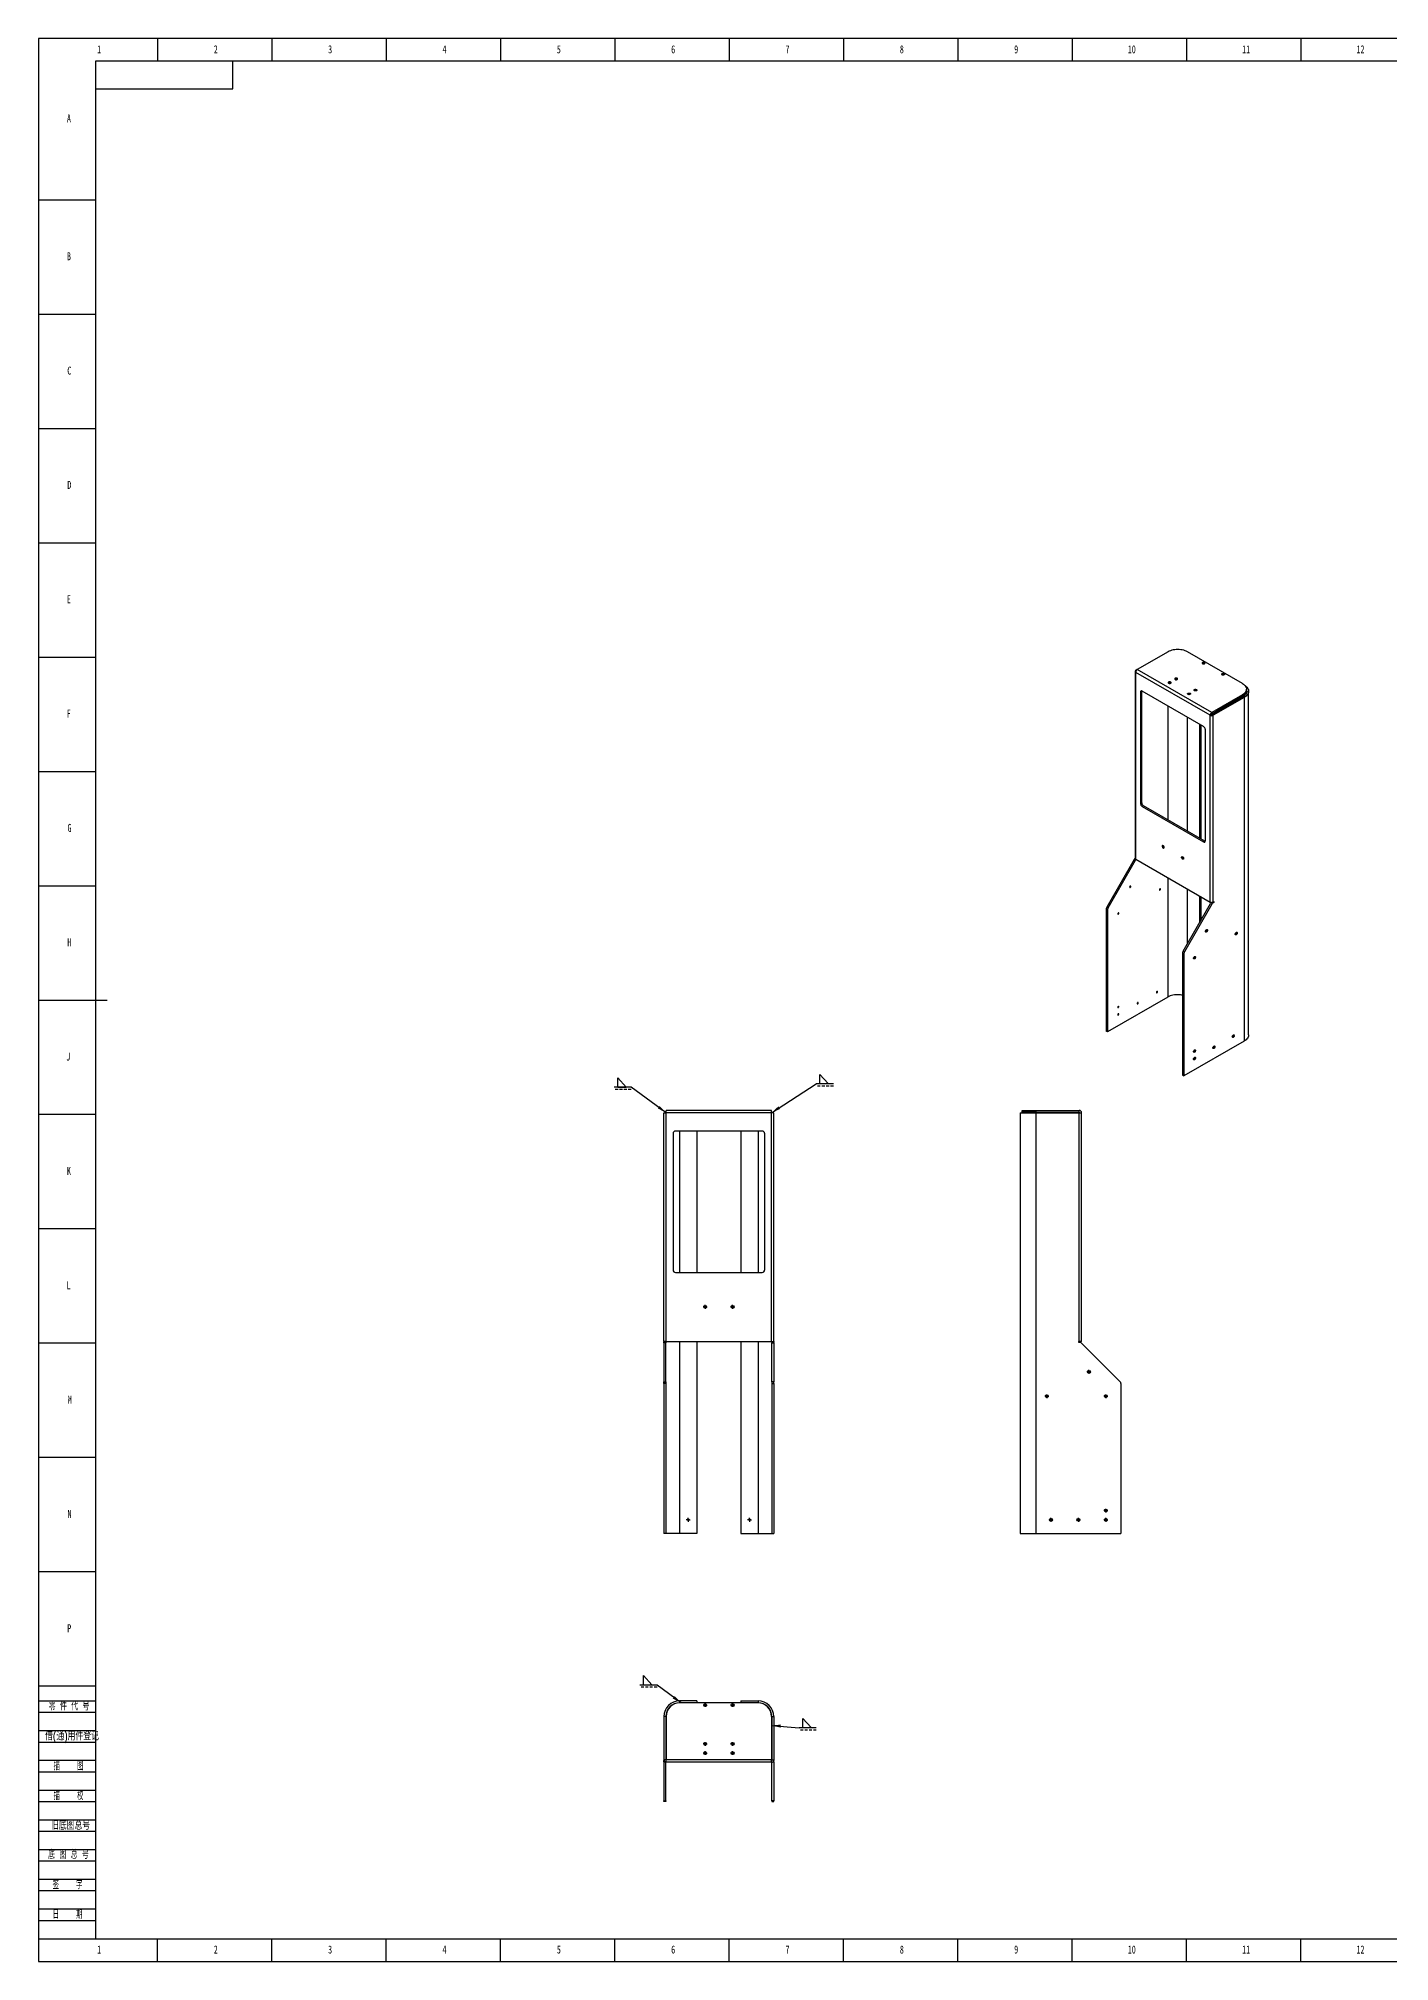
# Model space of a CAD drawing. Header units: millimetres. Extents: x 0 to 1189, y 0 to 841.
# Drawn here: x 0 to 591, y 0 to 841 of the extents above; entities that cross this region are included whole.
import ezdxf

# ---------------------------------------------------------------- set-up
doc = ezdxf.new("R2010")
doc.units = ezdxf.units.MM
doc.linetypes.add('HIDDEN', pattern=[1.905, 1.27, -0.635])
for name, color, linetype in [('10', 7, 'Continuous'), ('5', 7, 'Continuous'), ('9', 7, 'Continuous')]:
    doc.layers.add(name, color=color, linetype=linetype)
doc.styles.add('SLDTEXTSTYLE0', font='TXT', dxfattribs={"width": 0.7, "bigfont": 'bigfont'})
doc.styles.add('SLDTEXTSTYLE2', font='TXT', dxfattribs={"width": 0.614286, "bigfont": 'bigfont'})
doc.styles.add('SLDTEXTSTYLE4', font='TXT', dxfattribs={"width": 0.566667, "bigfont": 'bigfont'})
doc.styles.add('SLDTEXTSTYLE5', font='TXT', dxfattribs={"width": 0.7})
doc.dimstyles.new('SLDDIMSTYLE0', dxfattribs={"dimtxt": 0.18, "dimasz": 4.08, "dimexe": 0, "dimexo": 0.0625, "dimgap": 0, "dimtad": 0, "dimtih": 1, "dimtoh": 1, "dimdec": 0, "dimrnd": 1e-09, "dimzin": 0, "dimdsep": 46, "dimtxsty": 'Standard', "dimsah": 1, "dimcen": 0.09, "dimadec": 0, "dimazin": 0, "dimtfac": 4.08, "dimtdec": 0, "dimtofl": 0, "dimtmove": 0, "dimatfit": 3, "dimfxl": 0, "dimfrac": 2, "dimtolj": 1, "dimtzin": 0, "dimarcsym": 0})

# ---------------------------------------------------------------- blocks, each defined once
blk = doc.blocks.new('SW_CENTERMARKSYMBOL_0')
at = {"layer": '10', "color": 0}
for p, q in [((-0.5, 0), (-0.84, 0)), ((0, 0), (-0.5, 0)), ((0, 0.5), (0, 0.84)), ((0, 0), (0, 0.5)), ((0, 0), (0, -0.5)), ((0, 0), (0.5, 0)), ((0.5, 0), (0.84, 0)), ((0, -0.5), (0, -0.84))]:
    blk.add_line(p, q, dxfattribs=at)
blk = doc.blocks.new('SW_CENTERMARKSYMBOL_1')
at = {"layer": '10', "color": 0}
for p, q in [((-0.5, 0), (-0.84, 0)), ((0, 0), (-0.5, 0)), ((0, 0.5), (0, 0.84)), ((0, 0), (0, 0.5)), ((0, 0), (0, -0.5)), ((0, 0), (0.5, 0)), ((0.5, 0), (0.84, 0)), ((0, -0.5), (0, -0.84))]:
    blk.add_line(p, q, dxfattribs=at)
blk = doc.blocks.new('SW_CENTERMARKSYMBOL_2')
at = {"layer": '10', "color": 0}
for p, q in [((-0.5, 0), (-0.84, 0)), ((0, 0), (-0.5, 0)), ((0, 0.5), (0, 0.84)), ((0, 0), (0, 0.5)), ((0, 0), (0, -0.5)), ((0, 0), (0.5, 0)), ((0.5, 0), (0.84, 0)), ((0, -0.5), (0, -0.84))]:
    blk.add_line(p, q, dxfattribs=at)
blk = doc.blocks.new('SW_CENTERMARKSYMBOL_3')
at = {"layer": '10', "color": 0}
for p, q in [((-0.5, 0), (-0.84, 0)), ((0, 0), (-0.5, 0)), ((0, 0.5), (0, 0.84)), ((0, 0), (0, 0.5)), ((0, 0), (0, -0.5)), ((0, 0), (0.5, 0)), ((0.5, 0), (0.84, 0)), ((0, -0.5), (0, -0.84))]:
    blk.add_line(p, q, dxfattribs=at)
blk = doc.blocks.new('SW_SYMBOL_WELD_FILL')
at = {"layer": '10', "color": 0}
for p, q in [((100, 0), (100, 900)), ((100, 900), (900, 0)), ((100, 0), (900, 0))]:
    blk.add_line(p, q, dxfattribs=at)
blk = doc.blocks.new('SW_WELDSYMBOL_0')
at = {"layer": '10', "color": 0}
blk.add_line((0, 0), (-7.52, 0), dxfattribs=at)
at = {"layer": '10', "color": 0, "linetype": 'HIDDEN'}
blk.add_line((0, -1), (-7.52, -1), dxfattribs=at)
at = {"layer": '10', "color": 0, "xscale": 0.004511737089201878, "yscale": 0.004511737089201878, "zscale": 0.004511737089201878}
blk.add_blockref('SW_SYMBOL_WELD_FILL', (-6.32, 0.05), dxfattribs=at)
blk = doc.blocks.new('SW_WELDSYMBOL_1')
at = {"layer": '10', "color": 0}
blk.add_line((7.52, 0), (0, 0), dxfattribs=at)
at = {"layer": '10', "color": 0, "linetype": 'HIDDEN'}
blk.add_line((7.52, -1), (0, -1), dxfattribs=at)
at = {"layer": '10', "color": 0, "xscale": 0.004511737089201878, "yscale": 0.004511737089201878, "zscale": 0.004511737089201878}
blk.add_blockref('SW_SYMBOL_WELD_FILL', (1.2, 0.05), dxfattribs=at)
blk = doc.blocks.new('SW_CENTERMARKSYMBOL_4')
at = {"layer": '10', "color": 0}
for p, q in [((-0.5, 0), (-0.84, 0)), ((0, 0), (-0.5, 0)), ((0, 0.5), (0, 0.84)), ((0, 0), (0, 0.5)), ((0, 0), (0, -0.5)), ((0, 0), (0.5, 0)), ((0.5, 0), (0.84, 0)), ((0, -0.5), (0, -0.84))]:
    blk.add_line(p, q, dxfattribs=at)
blk = doc.blocks.new('SW_CENTERMARKSYMBOL_5')
at = {"layer": '10', "color": 0}
for p, q in [((-0.5, 0), (-0.84, 0)), ((0, 0), (-0.5, 0)), ((0, 0.5), (0, 0.84)), ((0, 0), (0, 0.5)), ((0, 0), (0, -0.5)), ((0, 0), (0.5, 0)), ((0.5, 0), (0.84, 0)), ((0, -0.5), (0, -0.84))]:
    blk.add_line(p, q, dxfattribs=at)
blk = doc.blocks.new('SW_CENTERMARKSYMBOL_6')
at = {"layer": '10', "color": 0}
for p, q in [((-0.5, 0), (-0.84, 0)), ((0, 0), (-0.5, 0)), ((0, 0.5), (0, 0.84)), ((0, 0), (0, 0.5)), ((0, 0), (0, -0.5)), ((0, 0), (0.5, 0)), ((0.5, 0), (0.84, 0)), ((0, -0.5), (0, -0.84))]:
    blk.add_line(p, q, dxfattribs=at)
blk = doc.blocks.new('SW_CENTERMARKSYMBOL_7')
at = {"layer": '10', "color": 0}
for p, q in [((-0.5, 0), (-0.84, 0)), ((0, 0), (-0.5, 0)), ((0, 0.5), (0, 0.84)), ((0, 0), (0, 0.5)), ((0, 0), (0, -0.5)), ((0, 0), (0.5, 0)), ((0.5, 0), (0.84, 0)), ((0, -0.5), (0, -0.84))]:
    blk.add_line(p, q, dxfattribs=at)
blk = doc.blocks.new('SW_CENTERMARKSYMBOL_8')
at = {"layer": '10', "color": 0}
for p, q in [((-0.5, 0), (-0.84, 0)), ((0, 0), (-0.5, 0)), ((0, 0.5), (0, 0.84)), ((0, 0), (0, 0.5)), ((0, 0), (0, -0.5)), ((0, 0), (0.5, 0)), ((0.5, 0), (0.84, 0)), ((0, -0.5), (0, -0.84))]:
    blk.add_line(p, q, dxfattribs=at)
blk = doc.blocks.new('SW_CENTERMARKSYMBOL_9')
at = {"layer": '10', "color": 0}
for p, q in [((-0.5, 0), (-0.84, 0)), ((0, 0), (-0.5, 0)), ((0, 0.5), (0, 0.84)), ((0, 0), (0, 0.5)), ((0, 0), (0, -0.5)), ((0, 0), (0.5, 0)), ((0.5, 0), (0.84, 0)), ((0, -0.5), (0, -0.84))]:
    blk.add_line(p, q, dxfattribs=at)
blk = doc.blocks.new('SW_CENTERMARKSYMBOL_10')
at = {"layer": '10', "color": 0}
for p, q in [((-0.5, 0), (-0.84, 0)), ((0, 0), (-0.5, 0)), ((0, 0.5), (0, 0.84)), ((0, 0), (0, 0.5)), ((0, 0), (0, -0.5)), ((0, 0), (0.5, 0)), ((0.5, 0), (0.84, 0)), ((0, -0.5), (0, -0.84))]:
    blk.add_line(p, q, dxfattribs=at)
blk = doc.blocks.new('SW_CENTERMARKSYMBOL_11')
at = {"layer": '10', "color": 0}
for p, q in [((-0.5, 0), (-0.84, 0)), ((0, 0), (-0.5, 0)), ((0, 0.5), (0, 0.84)), ((0, 0), (0, 0.5)), ((0, 0), (0, -0.5)), ((0, 0), (0.5, 0)), ((0.5, 0), (0.84, 0)), ((0, -0.5), (0, -0.84))]:
    blk.add_line(p, q, dxfattribs=at)
blk = doc.blocks.new('SW_CENTERMARKSYMBOL_12')
at = {"layer": '10', "color": 0}
for p, q in [((-0.5, 0), (-0.84, 0)), ((0, 0), (-0.5, 0)), ((0, 0.5), (0, 0.84)), ((0, 0), (0, 0.5)), ((0, 0), (0, -0.5)), ((0, 0), (0.5, 0)), ((0.5, 0), (0.84, 0)), ((0, -0.5), (0, -0.84))]:
    blk.add_line(p, q, dxfattribs=at)
blk = doc.blocks.new('SW_CENTERMARKSYMBOL_13')
at = {"layer": '10', "color": 0}
for p, q in [((-0.5, 0), (-0.84, 0)), ((0, 0), (-0.5, 0)), ((0, 0.5), (0, 0.84)), ((0, 0), (0, 0.5)), ((0, 0), (0, -0.5)), ((0, 0), (0.5, 0)), ((0.5, 0), (0.84, 0)), ((0, -0.5), (0, -0.84))]:
    blk.add_line(p, q, dxfattribs=at)
blk = doc.blocks.new('SW_CENTERMARKSYMBOL_14')
at = {"layer": '10', "color": 0}
for p, q in [((-0.5, 0), (-0.84, 0)), ((0, 0), (-0.5, 0)), ((0, 0.5), (0, 0.84)), ((0, 0), (0, 0.5)), ((0, 0), (0, -0.5)), ((0, 0), (0.5, 0)), ((0.5, 0), (0.84, 0)), ((0, -0.5), (0, -0.84))]:
    blk.add_line(p, q, dxfattribs=at)
blk = doc.blocks.new('SW_CENTERMARKSYMBOL_15')
at = {"layer": '10', "color": 0}
for p, q in [((-0.5, 0), (-0.84, 0)), ((0, 0), (-0.5, 0)), ((0, 0.5), (0, 0.84)), ((0, 0), (0, 0.5)), ((0, 0), (0, -0.5)), ((0, 0), (0.5, 0)), ((0.5, 0), (0.84, 0)), ((0, -0.5), (0, -0.84))]:
    blk.add_line(p, q, dxfattribs=at)
blk = doc.blocks.new('SW_CENTERMARKSYMBOL_16')
at = {"layer": '10', "color": 0}
for p, q in [((-0.5, 0), (-0.84, 0)), ((0, 0), (-0.5, 0)), ((0, 0.5), (0, 0.84)), ((0, 0), (0, 0.5)), ((0, 0), (0, -0.5)), ((0, 0), (0.5, 0)), ((0.5, 0), (0.84, 0)), ((0, -0.5), (0, -0.84))]:
    blk.add_line(p, q, dxfattribs=at)
blk = doc.blocks.new('SW_WELDSYMBOL_2')
at = {"layer": '10', "color": 0}
blk.add_line((7.52, 0), (0, 0), dxfattribs=at)
at = {"layer": '10', "color": 0, "linetype": 'HIDDEN'}
blk.add_line((7.52, -1), (0, -1), dxfattribs=at)
at = {"layer": '10', "color": 0, "xscale": 0.004511737089201878, "yscale": 0.004511737089201878, "zscale": 0.004511737089201878}
blk.add_blockref('SW_SYMBOL_WELD_FILL', (1.2, 0.05), dxfattribs=at)
blk = doc.blocks.new('SW_WELDSYMBOL_3')
at = {"layer": '10', "color": 0}
blk.add_line((0, 0), (-7.52, 0), dxfattribs=at)
at = {"layer": '10', "color": 0, "linetype": 'HIDDEN'}
blk.add_line((0, -1), (-7.52, -1), dxfattribs=at)
at = {"layer": '10', "color": 0, "xscale": 0.004511737089201878, "yscale": 0.004511737089201878, "zscale": 0.004511737089201878}
blk.add_blockref('SW_SYMBOL_WELD_FILL', (-6.32, 0.05), dxfattribs=at)

msp = doc.modelspace()

# ---------------------------------------------------------------- linework, layer by layer
at = {"color": 7, "linetype": 'Continuous', "lineweight": 25}
for p, q in [((493.9342, 572.7554), (480.4991, 564.9995)), ((526.4611, 558.8765), (502.4194, 572.7554)), ((479.4991, 564.183), (479.4991, 482.5289)), ((480.4864, 564.9921), (479.792, 564.5912)), ((479.9991, 564.4717), (479.792, 564.5912)), ((512.3189, 544.9974), (479.792, 563.7748)), ((479.792, 482.1207), (479.792, 563.7748)), ((513.0261, 546.2222), (480.4991, 564.9995)), ((482.479, 555.5279), (481.9134, 555.2013)), ((481.9134, 555.2013), (481.9134, 506.3722)), ((482.491, 555.6706), (482.479, 555.5279)), ((482.479, 506.6987), (482.479, 555.5279)), ((509.4905, 540.0979), (482.6205, 555.6097)), ((528.2184, 555.774), (528.2184, 556.4273)), ((529.1599, 405.2856), (529.1599, 555.5291)), ((493.7927, 549.16), (493.7927, 499.3509)), ((526.4611, 553.978), (513.0261, 546.2222)), ((526.4611, 553.3248), (513.0261, 545.5689)), ((526.6025, 553.0799), (513.1675, 545.324)), ((527.1682, 552.7533), (513.7332, 544.9974)), ((521.2285, 550.3041), (521.2285, 549.9775)), ((526.4611, 553.978), (526.4611, 553.3248)), ((526.6025, 553.4093), (526.6025, 553.0799)), ((526.6025, 553.0799), (527.1682, 552.7533)), ((527.1682, 552.7533), (527.1682, 402.5098)), ((502.278, 544.2616), (502.278, 494.4525)), ((507.652, 541.1592), (507.652, 491.3501)), ((508.2177, 540.8327), (508.2177, 491.0236)), ((510.1976, 538.8732), (510.1976, 490.044)), ((512.8846, 545.324), (512.3189, 544.9974)), ((512.3189, 463.3433), (512.3189, 544.9974)), ((513.0261, 545.5689), (513.0261, 546.2222)), ((513.1675, 545.324), (513.7332, 544.9974)), ((513.7332, 463.3433), (513.7332, 544.9974)), ((481.9134, 506.3722), (482.479, 506.6987)), ((483.1861, 505.474), (482.6205, 505.1474)), ((482.6205, 505.1474), (509.4905, 489.6357)), ((510.0562, 489.9622), (483.1861, 505.474)), ((510.0562, 489.9622), (509.4905, 489.6357)), ((510.1857, 489.9013), (510.0562, 489.9622)), ((479.1607, 482.0069), (467.1298, 461.1688)), ((467.6955, 460.8422), (479.7263, 481.6803)), ((479.7263, 481.6803), (479.1607, 482.0069)), ((479.792, 482.1207), (512.3189, 463.3433)), ((493.7927, 474.0383), (493.7927, 421.777)), ((500.5052, 441.9016), (512.5361, 462.7396)), ((502.278, 469.1398), (502.278, 444.9721)), ((507.652, 466.0375), (507.652, 454.2802)), ((508.2177, 465.7109), (508.2177, 455.26)), ((512.5361, 462.7396), (513.1018, 462.4131)), ((513.6018, 462.9409), (513.1848, 463.1816)), ((514.016, 463.18), (513.6018, 462.9409)), ((513.7331, 463.3433), (514.016, 463.18)), ((513.7332, 463.3433), (514.016, 463.5066)), ((514.016, 463.5066), (514.016, 463.18)), ((467.4884, 460.1453), (466.9227, 460.4719)), ((466.9227, 460.4719), (466.9227, 406.9184)), ((467.1298, 461.1688), (467.6955, 460.8422)), ((467.4884, 460.1453), (467.4884, 406.5918)), ((513.1018, 462.4131), (501.0709, 441.575)), ((500.2981, 441.2046), (500.8638, 440.8781)), ((500.2981, 441.2046), (500.2981, 387.6512)), ((501.0709, 441.575), (500.5052, 441.9016)), ((500.8638, 440.8781), (500.8638, 387.3246)), ((493.7927, 421.777), (467.4884, 406.5918)), ((467.4884, 406.5918), (466.9227, 406.9184)), ((527.1682, 402.5098), (500.8638, 387.3246)), ((500.2981, 387.6512), (500.8638, 387.3246)), ((273.5168, 371.1992), (274.5168, 371.1992)), ((273.5168, 271.1992), (273.5168, 371.1992)), ((274.5168, 371.1992), (274.5168, 372.1992)), ((320.5168, 372.1992), (274.5168, 372.1992)), ((274.5168, 271.1992), (274.5168, 371.1992)), ((320.5168, 371.1992), (274.5168, 371.1992)), ((320.5168, 371.1992), (320.5168, 372.1992)), ((320.5168, 271.1992), (320.5168, 371.1992)), ((321.5168, 371.1992), (320.5168, 371.1992)), ((321.5168, 271.1992), (321.5168, 371.1992)), ((429.3328, 371.1992), (429.3328, 187.1992)), ((429.3328, 371.1992), (436.1328, 371.1992)), ((430.1328, 371.3992), (430.1328, 372.1992)), ((430.1328, 372.1992), (436.1328, 372.1992)), ((436.1328, 371.3992), (430.1328, 371.3992)), ((436.1328, 372.1992), (436.1328, 371.3992)), ((436.1328, 372.1992), (455.1328, 372.1992)), ((436.1328, 371.3992), (455.1328, 371.3992)), ((436.1328, 371.1992), (436.1328, 187.1992)), ((436.1328, 371.1992), (455.1328, 371.1992)), ((455.1328, 371.3992), (455.1328, 372.1992)), ((455.1328, 271.1992), (455.1328, 371.1992)), ((455.1328, 371.1992), (456.1328, 371.1992)), ((456.1328, 271.1992), (456.1328, 371.1992)), ((277.5168, 362.1992), (277.5168, 302.3992)), ((316.5168, 363.1992), (278.5168, 363.1992)), ((280.3168, 363.1992), (280.3168, 301.3992)), ((287.9168, 363.1992), (287.9168, 301.3992)), ((307.1168, 363.1992), (307.1168, 301.3992)), ((314.7168, 363.1992), (314.7168, 301.3992)), ((317.5168, 362.1992), (317.5168, 302.3992)), ((278.5168, 301.3992), (316.5168, 301.3992)), ((274.5168, 271.1992), (273.5168, 271.1992)), ((273.5168, 271.1992), (273.5168, 270.7992)), ((273.5168, 270.7992), (274.3168, 270.7992)), ((273.5168, 270.5063), (273.5168, 270.7992)), ((274.3168, 270.5063), (273.5168, 270.5063)), ((273.5168, 270.5063), (273.5168, 253.4921)), ((274.3168, 270.7992), (274.3168, 271.1992)), ((274.3168, 270.7992), (274.3168, 270.5063)), ((274.3168, 253.4921), (274.3168, 270.5063)), ((274.5168, 271.1992), (320.5168, 271.1992)), ((280.3168, 271.1992), (280.3168, 187.1992)), ((287.9168, 271.1992), (287.9168, 187.1992)), ((307.1168, 271.1992), (307.1168, 187.1992)), ((314.7168, 271.1992), (314.7168, 187.1992)), ((320.5168, 271.1992), (321.5168, 271.1992)), ((320.7168, 270.7992), (320.7168, 271.1992)), ((321.5168, 270.7992), (320.7168, 270.7992)), ((320.7168, 270.7992), (320.7168, 270.5063)), ((320.7168, 270.5063), (321.5168, 270.5063)), ((320.7168, 253.4921), (320.7168, 270.5063)), ((321.5168, 271.1992), (321.5168, 270.7992)), ((321.5168, 270.5063), (321.5168, 270.7992)), ((321.5168, 270.5063), (321.5168, 253.4921)), ((455.1328, 271.1992), (454.7328, 271.1992)), ((454.7328, 271.1992), (454.7328, 270.7992)), ((454.7328, 270.7992), (455.3186, 270.7992)), ((456.1328, 271.1992), (455.1328, 271.1992)), ((456.0257, 270.5063), (473.0399, 253.4921)), ((273.5168, 252.785), (273.5168, 253.4921)), ((273.5168, 253.4921), (274.3168, 253.4921)), ((274.3168, 252.785), (273.5168, 252.785)), ((273.5168, 252.785), (273.5168, 187.1992)), ((274.3168, 253.4921), (274.3168, 252.785)), ((274.3168, 252.785), (274.3168, 187.1992)), ((321.5168, 253.4921), (320.7168, 253.4921)), ((320.7168, 253.4921), (320.7168, 252.785)), ((320.7168, 252.785), (321.5168, 252.785)), ((320.7168, 252.785), (320.7168, 187.1992)), ((321.5168, 252.785), (321.5168, 253.4921)), ((321.5168, 252.785), (321.5168, 187.1992)), ((473.3328, 252.785), (473.3328, 187.1992)), ((274.3168, 187.1992), (273.5168, 187.1992)), ((280.3168, 187.1992), (274.3168, 187.1992)), ((287.9168, 187.1992), (280.3168, 187.1992)), ((307.1168, 187.1992), (314.7168, 187.1992)), ((314.7168, 187.1992), (320.7168, 187.1992)), ((320.7168, 187.1992), (321.5168, 187.1992)), ((429.3328, 187.1992), (436.1328, 187.1992)), ((436.1328, 187.1992), (473.3328, 187.1992)), ((280.3168, 113.9648), (280.3168, 113.1648)), ((287.9168, 113.9648), (280.3168, 113.9648)), ((314.5168, 113.1648), (280.5168, 113.1648)), ((287.9168, 113.9648), (287.9168, 113.1648)), ((307.1168, 113.9648), (307.1168, 113.1648)), ((307.1168, 113.9648), (314.7168, 113.9648)), ((314.7168, 113.9648), (314.7168, 113.1648)), ((274.3168, 107.1648), (273.5168, 107.1648)), ((273.5168, 107.1648), (273.5168, 88.1648)), ((274.3168, 107.1648), (274.3168, 88.1648)), ((274.5168, 107.1648), (274.5168, 88.1648)), ((320.5168, 107.1648), (320.5168, 88.1648)), ((320.7168, 107.1648), (321.5168, 107.1648)), ((320.7168, 107.1648), (320.7168, 88.1648)), ((321.5168, 107.1648), (321.5168, 88.1648)), ((274.3168, 88.1648), (273.5168, 88.1648)), ((273.5168, 88.1648), (273.5168, 87.979)), ((273.5168, 87.979), (273.5342, 87.979)), ((273.5168, 87.2719), (273.5168, 87.979)), ((274.0665, 87.2719), (273.5168, 87.2719)), ((273.5168, 87.2719), (273.5168, 70.2577)), ((274.3168, 70.2577), (274.3168, 87.185)), ((320.5168, 88.1648), (274.5168, 88.1648)), ((274.5168, 87.1648), (274.5168, 88.1648)), ((320.5168, 87.1648), (274.5168, 87.1648)), ((320.5168, 87.1648), (320.5168, 88.1648)), ((320.7168, 88.1648), (321.5168, 88.1648)), ((320.7168, 70.2577), (320.7168, 87.185)), ((320.9671, 87.2719), (321.5168, 87.2719)), ((321.5168, 87.979), (321.4994, 87.979)), ((321.5168, 88.1648), (321.5168, 87.979)), ((321.5168, 87.2719), (321.5168, 87.979)), ((321.5168, 87.2719), (321.5168, 70.2577)), ((273.5168, 70.2577), (274.3168, 70.2577)), ((273.5168, 69.9648), (273.5168, 70.2577)), ((274.3168, 69.9648), (273.5168, 69.9648)), ((274.3168, 70.2577), (274.3168, 69.9648)), ((321.5168, 70.2577), (320.7168, 70.2577)), ((320.7168, 70.2577), (320.7168, 69.9648)), ((320.7168, 69.9648), (321.5168, 69.9648)), ((321.5168, 69.9648), (321.5168, 70.2577))]:
    msp.add_line(p, q, dxfattribs=at)
at = {"color": 7, "linetype": 'Continuous', "lineweight": 25, "flags": 128}
for points in [[(502.4194, 572.7554), (501.9177, 573.0142), (501.369, 573.239), (500.7801, 573.4269), (500.1585, 573.5755), (499.5119, 573.6831), (498.8486, 573.7481), (498.1768, 573.7699), (497.505, 573.7481), (496.8417, 573.6831), (496.1951, 573.5755), (495.5735, 573.4269), (494.9846, 573.239), (494.4359, 573.0142), (493.9342, 572.7554)], [(509.045, 567.5998), (509.2243, 567.5274), (509.4356, 567.4947), (509.6536, 567.5057), (509.8519, 567.5591), (510.0066, 567.6484), (510.099, 567.7628), (510.1181, 567.8887), (510.0615, 568.0107), (509.936, 568.1141), (509.7568, 568.1866), (509.5454, 568.2193), (509.3275, 568.2083), (509.1292, 568.1549), (508.9745, 568.0656), (508.882, 567.9511), (508.8629, 567.8253), (508.9195, 567.7033), (509.045, 567.5998)], [(509.8013, 567.5406), (509.8046, 567.5451), (509.8305, 567.6202), (509.8046, 567.6953), (509.7309, 567.759), (509.6206, 567.8015), (509.4905, 567.8165), (509.3604, 567.8015), (509.2501, 567.759), (509.1764, 567.6953), (509.1505, 567.6202), (509.1764, 567.5451), (509.1797, 567.5406)], [(494.1958, 559.0275), (494.375, 558.9551), (494.5864, 558.9224), (494.8043, 558.9334), (495.0026, 558.9868), (495.1573, 559.0761), (495.2498, 559.1906), (495.2689, 559.3164), (495.2122, 559.4384), (495.0868, 559.5419), (494.9075, 559.6143), (494.6962, 559.647), (494.4782, 559.636), (494.2799, 559.5826), (494.1252, 559.4933), (494.0327, 559.3788), (494.0137, 559.253), (494.0703, 559.131), (494.1958, 559.0275)], [(494.9521, 558.9683), (494.9554, 558.9728), (494.9813, 559.0479), (494.9554, 559.123), (494.8817, 559.1867), (494.7714, 559.2292), (494.6413, 559.2442), (494.5112, 559.2292), (494.4009, 559.1867), (494.3272, 559.123), (494.3013, 559.0479), (494.3272, 558.9728), (494.3304, 558.9683)], [(497.0242, 560.6603), (497.2035, 560.5879), (497.4148, 560.5552), (497.6328, 560.5662), (497.8311, 560.6196), (497.9858, 560.7089), (498.0782, 560.8234), (498.0973, 560.9492), (498.0407, 561.0712), (497.9152, 561.1747), (497.736, 561.2471), (497.5246, 561.2798), (497.3066, 561.2688), (497.1083, 561.2154), (496.9536, 561.1261), (496.8612, 561.0116), (496.8421, 560.8858), (496.8987, 560.7638), (497.0242, 560.6603)], [(497.7805, 560.6012), (497.7838, 560.6056), (497.8097, 560.6807), (497.7838, 560.7558), (497.7101, 560.8195), (497.5998, 560.862), (497.4697, 560.877), (497.3396, 560.862), (497.2293, 560.8195), (497.1556, 560.7558), (497.1297, 560.6807), (497.1556, 560.6056), (497.1589, 560.6012)], [(505.5095, 555.7619), (505.384, 555.8654), (505.3274, 555.9874), (505.3464, 556.1132), (505.4389, 556.2277), (505.5936, 556.317), (505.7919, 556.3704), (506.0099, 556.3814), (506.2212, 556.3487), (506.4005, 556.2762), (506.526, 556.1728), (506.5826, 556.0508), (506.5635, 555.9249), (506.471, 555.8104), (506.3163, 555.7211), (506.118, 555.6678), (505.9001, 555.6567), (505.6887, 555.6894), (505.5095, 555.7619)], [(505.6442, 555.7027), (505.6409, 555.7071), (505.615, 555.7823), (505.6409, 555.8574), (505.7146, 555.921), (505.8249, 555.9636), (505.955, 555.9785), (506.0851, 555.9636), (506.1954, 555.921), (506.2691, 555.8574), (506.295, 555.7823), (506.2691, 555.7071), (506.2658, 555.7027)], [(517.5303, 562.7014), (517.4048, 562.8048), (517.3482, 562.9268), (517.3673, 563.0527), (517.4597, 563.1671), (517.6144, 563.2564), (517.8127, 563.3098), (518.0307, 563.3208), (518.242, 563.2881), (518.4213, 563.2157), (518.5468, 563.1122), (518.6034, 562.9902), (518.5843, 562.8644), (518.4919, 562.7499), (518.3372, 562.6606), (518.1389, 562.6072), (517.9209, 562.5962), (517.7095, 562.6289), (517.5303, 562.7014)], [(517.665, 562.6422), (517.6617, 562.6466), (517.6358, 562.7217), (517.6617, 562.7968), (517.7354, 562.8605), (517.8457, 562.9031), (517.9758, 562.918), (518.1059, 562.9031), (518.2162, 562.8605), (518.2899, 562.7968), (518.3158, 562.7217), (518.2899, 562.6466), (518.2866, 562.6422)], [(526.4611, 558.8765), (526.9094, 558.5869), (527.2988, 558.2701), (527.6243, 557.9301), (527.8817, 557.5713), (528.068, 557.198), (528.1807, 556.8151), (528.2184, 556.4273), (528.1807, 556.0394), (528.068, 555.6565), (527.8817, 555.2833), (527.6243, 554.9244), (527.2988, 554.5844), (526.9094, 554.2677), (526.4611, 553.978)], [(526.4611, 553.3248), (526.9094, 553.6144), (527.2988, 553.9312), (527.6243, 554.2712), (527.8817, 554.63), (528.068, 555.0033), (528.1807, 555.3862), (528.2184, 555.774)], [(528.2184, 556.2767), (528.3221, 555.9169), (528.3599, 555.5291), (528.3221, 555.1413), (528.2094, 554.7583), (528.0232, 554.3851), (527.7657, 554.0262), (527.4402, 553.6863), (527.0508, 553.3695), (526.6025, 553.0799)], [(527.4262, 558.1474), (527.6445, 557.9995), (528.0628, 557.6671), (528.4187, 557.3112), (528.7082, 556.9359), (528.9282, 556.5451), (529.0761, 556.1432), (529.1505, 555.7345), (529.1505, 555.3236), (529.0761, 554.915), (528.9282, 554.5131), (528.7082, 554.1223), (528.4187, 553.7469), (528.0628, 553.3911), (527.6445, 553.0586), (527.1682, 552.7533)], [(502.6811, 554.1291), (502.5556, 554.2325), (502.499, 554.3545), (502.518, 554.4804), (502.6105, 554.5948), (502.7652, 554.6842), (502.9635, 554.7375), (503.1815, 554.7485), (503.3928, 554.7159), (503.572, 554.6434), (503.6975, 554.5399), (503.7542, 554.4179), (503.7351, 554.2921), (503.6426, 554.1776), (503.4879, 554.0883), (503.2896, 554.0349), (503.0716, 554.0239), (502.8603, 554.0566), (502.6811, 554.1291)], [(502.8157, 554.0699), (502.8124, 554.0743), (502.7866, 554.1494), (502.8124, 554.2246), (502.8861, 554.2882), (502.9964, 554.3308), (503.1266, 554.3457), (503.2567, 554.3308), (503.367, 554.2882), (503.4407, 554.2246), (503.4666, 554.1494), (503.4407, 554.0743), (503.4374, 554.0699)], [(492.2583, 487.2538), (492.2315, 487.4453), (492.1541, 487.6447), (492.0356, 487.8279), (491.8902, 487.973), (491.7355, 488.0623), (491.5901, 488.0851), (491.4716, 488.0387), (491.3942, 487.9286), (491.3674, 487.7682), (491.3942, 487.5767), (491.4716, 487.3774), (491.5901, 487.1941), (491.7355, 487.0491), (491.8902, 486.9598), (492.0356, 486.9369), (492.1541, 486.9833), (492.2315, 487.0934), (492.2583, 487.2538)], [(491.9315, 487.9383), (491.9259, 487.939), (491.8479, 487.9238), (491.7958, 487.8639), (491.7775, 487.7682), (491.7958, 487.6514), (491.8479, 487.5312), (491.9259, 487.426), (492.0179, 487.3518), (492.1099, 487.3198), (492.1879, 487.3349), (492.24, 487.3949), (492.2422, 487.4001)], [(499.8527, 482.8697), (499.8795, 483.0302), (499.9569, 483.1402), (500.0754, 483.1867), (500.2208, 483.1638), (500.3755, 483.0745), (500.5209, 482.9295), (500.6394, 482.7462), (500.7167, 482.5468), (500.7436, 482.3554), (500.7167, 482.195), (500.6394, 482.0849), (500.5209, 482.0385), (500.3755, 482.0613), (500.2208, 482.1506), (500.0754, 482.2956), (499.9569, 482.4789), (499.8795, 482.6783), (499.8527, 482.8697)], [(500.2628, 482.8697), (500.2811, 482.9654), (500.3332, 483.0254), (500.4112, 483.0405), (500.4168, 483.0399)], [(500.7275, 482.5016), (500.7253, 482.4965), (500.6732, 482.4365), (500.5952, 482.4213), (500.5032, 482.4533), (500.4112, 482.5276), (500.3332, 482.6328), (500.2811, 482.7529), (500.2628, 482.8697)], [(477.6283, 470.1473), (477.61, 470.243), (477.5579, 470.303), (477.4799, 470.3181), (477.3879, 470.2861), (477.2959, 470.2119), (477.2179, 470.1067), (477.1658, 469.9865), (477.1475, 469.8697), (477.1658, 469.774), (477.2179, 469.7141), (477.2959, 469.6989), (477.3879, 469.7309), (477.4799, 469.8051), (477.5579, 469.9103), (477.61, 470.0305), (477.6283, 470.1473)], [(490.639, 468.9489), (490.6207, 469.0445), (490.5686, 469.1045), (490.4906, 469.1197), (490.3986, 469.0877), (490.3066, 469.0135), (490.2286, 468.9083), (490.1765, 468.7881), (490.1582, 468.6713), (490.1765, 468.5756), (490.2286, 468.5156), (490.3066, 468.5005), (490.3986, 468.5325), (490.4906, 468.6067), (490.5686, 468.7119), (490.6207, 468.8321), (490.639, 468.9489)], [(472.3957, 458.4172), (472.3774, 458.5129), (472.3253, 458.5729), (472.2473, 458.588), (472.1553, 458.556), (472.0633, 458.4818), (471.9853, 458.3766), (471.9332, 458.2564), (471.9149, 458.1396), (471.9332, 458.0439), (471.9853, 457.984), (472.0633, 457.9688), (472.1553, 458.0008), (472.2473, 458.075), (472.3253, 458.1802), (472.3774, 458.3004), (472.3957, 458.4172)], [(510.3178, 450.4841), (510.3447, 450.6756), (510.4221, 450.8749), (510.5406, 451.0582), (510.686, 451.2032), (510.8407, 451.2925), (510.986, 451.3154), (511.1046, 451.2689), (511.1819, 451.1589), (511.2088, 450.9984), (511.1819, 450.807), (511.1046, 450.6076), (510.986, 450.4244), (510.8407, 450.2793), (510.686, 450.19), (510.5406, 450.1672), (510.4221, 450.2136), (510.3447, 450.3237), (510.3178, 450.4841)], [(510.6446, 451.1686), (510.6503, 451.1693), (510.7282, 451.1541), (510.7804, 451.0941), (510.7987, 450.9984), (510.7804, 450.8816), (510.7282, 450.7615), (510.6503, 450.6563), (510.5582, 450.582), (510.4662, 450.55), (510.3882, 450.5652), (510.3361, 450.6252), (510.3339, 450.6303)], [(523.3286, 449.2857), (523.3555, 449.4771), (523.4328, 449.6765), (523.5513, 449.8598), (523.6967, 450.0048), (523.8514, 450.0941), (523.9968, 450.1169), (524.1153, 450.0705), (524.1927, 449.9605), (524.2196, 449.8), (524.1927, 449.6086), (524.1153, 449.4092), (523.9968, 449.2259), (523.8514, 449.0809), (523.6967, 448.9916), (523.5513, 448.9688), (523.4328, 449.0152), (523.3555, 449.1252), (523.3286, 449.2857)], [(523.6554, 449.9702), (523.661, 449.9708), (523.739, 449.9557), (523.7911, 449.8957), (523.8094, 449.8), (523.7911, 449.6832), (523.739, 449.5631), (523.661, 449.4578), (523.569, 449.3836), (523.477, 449.3516), (523.399, 449.3668), (523.3469, 449.4268), (523.3447, 449.4319)], [(505.0852, 438.754), (505.1121, 438.9455), (505.1895, 439.1448), (505.308, 439.3281), (505.4534, 439.4731), (505.6081, 439.5624), (505.7535, 439.5853), (505.872, 439.5388), (505.9493, 439.4288), (505.9762, 439.2684), (505.9493, 439.0769), (505.872, 438.8775), (505.7535, 438.6943), (505.6081, 438.5492), (505.4534, 438.4599), (505.308, 438.4371), (505.1895, 438.4835), (505.1121, 438.5936), (505.0852, 438.754)], [(505.4121, 439.4385), (505.4177, 439.4392), (505.4957, 439.424), (505.5478, 439.364), (505.5661, 439.2684), (505.5478, 439.1515), (505.4957, 439.0314), (505.4177, 438.9262), (505.3257, 438.8519), (505.2337, 438.82), (505.1557, 438.8351), (505.1035, 438.8951), (505.1013, 438.9002)], [(489.3663, 424.1209), (489.348, 424.2166), (489.2958, 424.2766), (489.2178, 424.2917), (489.1258, 424.2597), (489.0338, 424.1855), (488.9558, 424.0803), (488.9037, 423.9601), (488.8854, 423.8433), (488.9037, 423.7476), (488.9558, 423.6877), (489.0338, 423.6725), (489.1258, 423.7045), (489.2178, 423.7787), (489.2958, 423.8839), (489.348, 424.0041), (489.3663, 424.1209)], [(500.2981, 422.5358), (500.0171, 422.5971), (499.3705, 422.7047), (498.7072, 422.7697), (498.0354, 422.7915), (497.3636, 422.7697), (496.7003, 422.7047), (496.0537, 422.5971), (495.4321, 422.4485), (494.8432, 422.2606), (494.2944, 422.0358), (493.7927, 421.777)], [(472.3957, 417.5902), (472.3774, 417.6858), (472.3253, 417.7458), (472.2473, 417.761), (472.1553, 417.729), (472.0633, 417.6548), (471.9853, 417.5495), (471.9332, 417.4294), (471.9149, 417.3126), (471.9332, 417.2169), (471.9853, 417.1569), (472.0633, 417.1418), (472.1553, 417.1738), (472.2473, 417.248), (472.3253, 417.3532), (472.3774, 417.4734), (472.3957, 417.5902)], [(472.3957, 414.324), (472.3774, 414.4197), (472.3253, 414.4797), (472.2473, 414.4948), (472.1553, 414.4628), (472.0633, 414.3886), (471.9853, 414.2834), (471.9332, 414.1632), (471.9149, 414.0464), (471.9332, 413.9507), (471.9853, 413.8908), (472.0633, 413.8756), (472.1553, 413.9076), (472.2473, 413.9818), (472.3253, 414.087), (472.3774, 414.2072), (472.3957, 414.324)], [(480.881, 419.2224), (480.8627, 419.3181), (480.8106, 419.3781), (480.7326, 419.3933), (480.6406, 419.3613), (480.5486, 419.287), (480.4706, 419.1818), (480.4184, 419.0617), (480.4001, 418.9449), (480.4184, 418.8492), (480.4706, 418.7892), (480.5486, 418.7741), (480.6406, 418.806), (480.7326, 418.8803), (480.8106, 418.9855), (480.8627, 419.1056), (480.881, 419.2224)], [(522.0558, 404.4577), (522.0827, 404.6492), (522.16, 404.8485), (522.2785, 405.0318), (522.4239, 405.1768), (522.5786, 405.2661), (522.724, 405.289), (522.8425, 405.2425), (522.9199, 405.1325), (522.9468, 404.972), (522.9199, 404.7806), (522.8425, 404.5812), (522.724, 404.398), (522.5786, 404.2529), (522.4239, 404.1636), (522.2785, 404.1408), (522.16, 404.1872), (522.0827, 404.2973), (522.0558, 404.4577)], [(522.3826, 405.1422), (522.3882, 405.1429), (522.4662, 405.1277), (522.5183, 405.0677), (522.5366, 404.972), (522.5183, 404.8552), (522.4662, 404.7351), (522.3882, 404.6299), (522.2962, 404.5556), (522.2042, 404.5237), (522.1262, 404.5388), (522.0741, 404.5988), (522.0719, 404.6039)], [(529.1599, 405.2856), (529.1505, 405.0801), (529.0761, 404.6715), (528.9282, 404.2696), (528.7082, 403.8788), (528.4187, 403.5034), (528.0628, 403.1476), (527.6445, 402.8151), (527.1682, 402.5098)], [(505.0852, 397.927), (505.1121, 398.1184), (505.1895, 398.3178), (505.308, 398.5011), (505.4534, 398.6461), (505.6081, 398.7354), (505.7535, 398.7582), (505.872, 398.7118), (505.9493, 398.6017), (505.9762, 398.4413), (505.9493, 398.2499), (505.872, 398.0505), (505.7535, 397.8672), (505.6081, 397.7222), (505.4534, 397.6329), (505.308, 397.6101), (505.1895, 397.6565), (505.1121, 397.7665), (505.0852, 397.927)], [(505.0852, 394.6608), (505.1121, 394.8523), (505.1895, 395.0516), (505.308, 395.2349), (505.4534, 395.3799), (505.6081, 395.4692), (505.7535, 395.4921), (505.872, 395.4456), (505.9493, 395.3356), (505.9762, 395.1751), (505.9493, 394.9837), (505.872, 394.7843), (505.7535, 394.6011), (505.6081, 394.456), (505.4534, 394.3667), (505.308, 394.3439), (505.1895, 394.3903), (505.1121, 394.5004), (505.0852, 394.6608)], [(505.4121, 398.6115), (505.4177, 398.6121), (505.4957, 398.597), (505.5478, 398.537), (505.5661, 398.4413), (505.5478, 398.3245), (505.4957, 398.2044), (505.4177, 398.0991), (505.3257, 398.0249), (505.2337, 397.9929), (505.1557, 398.0081), (505.1035, 398.0681), (505.1013, 398.0732)], [(505.4121, 395.3453), (505.4177, 395.346), (505.4957, 395.3308), (505.5478, 395.2708), (505.5661, 395.1751), (505.5478, 395.0583), (505.4957, 394.9382), (505.4177, 394.833), (505.3257, 394.7587), (505.2337, 394.7268), (505.1557, 394.7419), (505.1035, 394.8019), (505.1013, 394.807)], [(513.5705, 399.5593), (513.5974, 399.7507), (513.6747, 399.9501), (513.7933, 400.1333), (513.9386, 400.2784), (514.0934, 400.3677), (514.2387, 400.3905), (514.3573, 400.3441), (514.4346, 400.234), (514.4615, 400.0736), (514.4346, 399.8821), (514.3573, 399.6828), (514.2387, 399.4995), (514.0934, 399.3545), (513.9386, 399.2652), (513.7933, 399.2423), (513.6747, 399.2888), (513.5974, 399.3988), (513.5705, 399.5593)], [(513.8973, 400.2438), (513.9029, 400.2444), (513.9809, 400.2293), (514.0331, 400.1693), (514.0514, 400.0736), (514.0331, 399.9568), (513.9809, 399.8366), (513.9029, 399.7314), (513.8109, 399.6572), (513.7189, 399.6252), (513.6409, 399.6404), (513.5888, 399.7003), (513.5866, 399.7055)]]:
    msp.add_lwpolyline(points, dxfattribs=at)
at = {"color": 7, "linetype": 'Continuous', "lineweight": 25}
for centre, radius in [((291.5168, 286.2992), 0.63), ((291.5168, 286.2992), 0.34), ((303.5168, 286.2992), 0.63), ((303.5168, 286.2992), 0.34), ((459.3328, 257.8654), 0.63), ((459.3328, 257.8654), 0.34), ((440.9328, 247.1992), 0.63), ((440.9328, 247.1992), 0.34), ((466.7328, 247.1992), 0.63), ((466.7328, 247.1992), 0.34), ((284.1168, 193.1992), 0.34), ((310.9168, 193.1992), 0.34), ((442.7328, 193.1992), 0.63), ((442.7328, 193.1992), 0.34), ((454.7328, 193.1992), 0.63), ((454.7328, 193.1992), 0.34), ((466.7328, 197.1992), 0.63), ((466.7328, 193.1992), 0.63), ((466.7328, 197.1992), 0.34), ((466.7328, 193.1992), 0.34), ((291.5168, 112.1648), 0.63), ((291.5168, 112.1648), 0.34), ((303.5168, 112.1648), 0.63), ((303.5168, 112.1648), 0.34), ((291.5168, 95.1648), 0.63), ((291.5168, 95.1648), 0.34), ((303.5168, 95.1648), 0.63), ((303.5168, 95.1648), 0.34), ((291.5168, 91.1648), 0.63), ((291.5168, 91.1648), 0.34), ((303.5168, 91.1648), 0.63), ((303.5168, 91.1648), 0.34)]:
    msp.add_circle(centre, radius, dxfattribs=at)
for centre, radius, start, end in [((479.947, 564.183), 0.4366, 110.7834208, 249.2165792), ((481.3272, 563.7049), 1.5368, 122.6054783, 177.3945215), ((482.3444, 555.2712), 0.4367, 50.7967148, 189.214037), ((508.6624, 538.8033), 1.5368, 2.6054785, 57.3945217), ((513.8542, 544.9276), 1.5368, 122.6054783, 177.3945215), ((513.0261, 546.3621), 1.537, 242.6096722, 297.3903278), ((513.1917, 545.31), 0.3074, 122.6054783, 177.3945215), ((513.0261, 545.5969), 0.3074, 242.6096722, 297.3903278), ((483.4486, 506.442), 1.5368, 182.6054785, 237.3945217), ((484.0143, 506.7686), 1.5368, 182.6054785, 237.3945217), ((509.7665, 489.9741), 0.4367, 230.7967148, 9.214037), ((480.5219, 481.2356), 1.5645, 130.1355128, 150.4657688), ((479.9996, 482.5788), 0.5029, 185.6947993, 245.6253417), ((481.1449, 480.8679), 1.6347, 135.5258688, 150.1990897), ((513.0261, 464.708), 1.537, 242.6096722, 297.3903278), ((513.8896, 461.9739), 1.5551, 129.2326841, 150.4997994), ((514.3653, 461.7169), 1.4426, 121.9546716, 151.1443911), ((468.3647, 460.4226), 1.4428, 148.8562722, 178.0435014), ((468.9303, 460.096), 1.4428, 148.8562722, 178.0435014), ((501.7401, 441.1554), 1.4428, 148.8562722, 178.0435014), ((502.3058, 440.8288), 1.4428, 148.8562722, 178.0435014), ((455.1328, 371.1992), 1, 0, 90), ((455.1328, 371.1992), 0.2, 0, 90), ((278.5168, 362.1992), 1, 90, 180), ((316.5168, 362.1992), 1, 0, 90), ((278.5168, 302.3992), 1, 180, 270), ((316.5168, 302.3992), 1, 270, 0), ((455.3186, 269.7992), 1, 45, 90), ((472.3328, 252.785), 1, 0, 45), ((280.3168, 107.1648), 6.8, 90, 180), ((280.3168, 107.1648), 6, 90, 180), ((280.5168, 107.1648), 6, 90, 180), ((314.5168, 107.1648), 6, 0, 90), ((314.7168, 107.1648), 6.8, 0, 90), ((314.7168, 107.1648), 6, 0, 90), ((274.5168, 88.1648), 1, 180, 270), ((274.5168, 88.1648), 0.2, 180, 270), ((320.5168, 88.1648), 1, 270, 0), ((320.5168, 88.1648), 0.2, 270, 0)]:
    msp.add_arc(centre, radius, start, end, dxfattribs=at)
at = {"layer": '5', "color": 7}
for p, q in [((1189, 841), (0, 841)), ((0, 841), (0, 0)), ((0, 114), (25, 114)), ((0, 109), (25, 109)), ((0, 101), (25, 101)), ((0, 96), (25, 96)), ((0, 88), (25, 88)), ((0, 83), (25, 83)), ((0, 75), (25, 75)), ((0, 70), (25, 70)), ((0, 62), (25, 62)), ((0, 57), (25, 57)), ((0, 49), (25, 49)), ((0, 44), (25, 44)), ((0, 36), (25, 36)), ((0, 31), (25, 31)), ((0, 23), (25, 23)), ((0, 18), (25, 18)), ((0, 0), (1189, 0))]:
    msp.add_line(p, q, dxfattribs=at)
at = {"layer": '5'}
for p, q in [((52, 841), (52, 831.0501)), ((102, 841), (102, 831.0501)), ((152, 841), (152, 831.0501)), ((202, 841), (202, 831.0501)), ((252, 841), (252, 831.0501)), ((302, 841), (302, 831.0501)), ((352, 841), (352, 831.0501)), ((402, 841), (402, 831.0501)), ((452, 841), (452, 831.0501)), ((502, 841), (502, 831.0501)), ((552, 841), (552, 831.0501)), ((0, 770.5), (25, 770.5)), ((0, 720.5), (25, 720.5)), ((0, 670.5), (25, 670.5)), ((0, 620.5), (25, 620.5)), ((0, 570.5), (25, 570.5)), ((0, 520.5), (25, 520.5)), ((0, 470.5), (25, 470.5)), ((0, 370.5), (25, 370.5)), ((0, 320.5), (25, 320.5)), ((0, 270.5), (25, 270.5)), ((0, 220.5), (25, 220.5)), ((0, 170.5), (25, 170.5)), ((0, 120.5), (25, 120.5)), ((52, 0), (52, 10)), ((102, 0), (102, 10)), ((152, 0), (152, 10)), ((202, 0), (202, 10)), ((252, 0), (252, 10)), ((302, 0), (302, 10)), ((352, 0), (352, 10)), ((402, 0), (402, 10)), ((452, 0), (452, 10)), ((502, 0), (502, 10)), ((552, 0), (552, 10))]:
    msp.add_line(p, q, dxfattribs=at)
at = {"layer": '5', "color": 7, "lineweight": 25}
for p, q in [((1179, 831.0501), (25, 831.0501)), ((25, 831.0501), (25, 10)), ((85, 819), (85, 831)), ((25, 819), (85, 819)), ((0, 10), (1179, 10))]:
    msp.add_line(p, q, dxfattribs=at)
at = {"layer": '5', "lineweight": 25}
msp.add_line((0, 420.5), (30, 420.5), dxfattribs=at)

# ---------------------------------------------------------------- block references
at = {"layer": '10'}
for name, p in [('SW_WELDSYMBOL_1', (340.0845, 383.8816)), ('SW_WELDSYMBOL_0', (259.1948, 382.3909)), ('SW_CENTERMARKSYMBOL_1', (291.5168, 286.2992)), ('SW_CENTERMARKSYMBOL_3', (303.5168, 286.2992)), ('SW_CENTERMARKSYMBOL_5', (459.3328, 257.8654)), ('SW_CENTERMARKSYMBOL_4', (440.9328, 247.1992)), ('SW_CENTERMARKSYMBOL_6', (466.7328, 247.1992)), ('SW_CENTERMARKSYMBOL_0', (284.1168, 193.1992)), ('SW_CENTERMARKSYMBOL_2', (310.9168, 193.1992)), ('SW_CENTERMARKSYMBOL_10', (442.7328, 193.1992)), ('SW_CENTERMARKSYMBOL_9', (454.7328, 193.1992)), ('SW_CENTERMARKSYMBOL_7', (466.7328, 197.1992)), ('SW_CENTERMARKSYMBOL_8', (466.7328, 193.1992)), ('SW_WELDSYMBOL_3', (270.4773, 120.9158)), ('SW_CENTERMARKSYMBOL_13', (291.5168, 112.1648)), ('SW_CENTERMARKSYMBOL_16', (303.5168, 112.1648)), ('SW_WELDSYMBOL_2', (332.6254, 102.234)), ('SW_CENTERMARKSYMBOL_12', (291.5168, 95.1648)), ('SW_CENTERMARKSYMBOL_15', (303.5168, 95.1648)), ('SW_CENTERMARKSYMBOL_11', (291.5168, 91.1648)), ('SW_CENTERMARKSYMBOL_14', (303.5168, 91.1648))]:
    msp.add_blockref(name, p, dxfattribs=at)

# ---------------------------------------------------------------- texts
at = {"layer": '10', "char_height": 3.5, "attachment_point": 2, "style": 'SLDTEXTSTYLE5'}
for s, insert in [('1', (26.5444, 838.0022)), ('2', (77.5444, 838.0022)), ('3', (127.5444, 838.0022)), ('4', (177.5444, 838.0022)), ('5', (227.5444, 838.0022)), ('6', (277.5469, 838.0022)), ('7', (327.5469, 838.0022)), ('8', (377.5469, 838.0022)), ('9', (427.5469, 838.0022)), ('10', (478.0889, 838.0022)), ('11', (528.0889, 838.0022)), ('12', (578.0889, 838.0022)), ('A', (13.3203, 807.7522)), ('B', (13.3203, 747.5022)), ('C', (13.4819, 697.5022)), ('D', (13.4844, 647.5022)), ('E', (13.3179, 597.5022)), ('F', (13.279, 547.5022)), ('G', (13.5938, 497.5022)), ('H', (13.4844, 447.5022)), ('J', (13.0153, 397.5022)), ('K', (13.3203, 347.5022)), ('L', (13.1806, 297.5022)), ('M', (13.7068, 247.5022)), ('N', (13.6035, 197.5022)), ('P', (13.4443, 147.5022)), ('1', (26.5444, 7.0022)), ('2', (77.5444, 7.0022)), ('3', (127.5444, 7.0022)), ('4', (177.5444, 7.0022)), ('5', (227.5444, 7.0022)), ('6', (277.5469, 7.0022)), ('7', (327.5469, 7.0022)), ('8', (377.5469, 7.0022)), ('9', (427.5469, 7.0022)), ('10', (478.0889, 7.0022)), ('11', (528.0889, 7.0022)), ('12', (578.0889, 7.0022))]:
    msp.add_mtext(s, dxfattribs=dict(at, insert=insert))
at = {"layer": '9', "color": 7, "char_height": 3.5}
for s, insert, attachment_point, style in [('零 件 代 号', (4.4822, 113.3599), 1, 'SLDTEXTSTYLE2'), ('借(通)用件登记', (2.9328, 100.2756), 1, 'SLDTEXTSTYLE0'), ('描    图', (13.1292, 87.176), 2, 'SLDTEXTSTYLE4'), ('描    校', (13.1292, 74.1365), 2, 'SLDTEXTSTYLE4'), ('旧底图总号', (5.4591, 61.2006), 1, 'SLDTEXTSTYLE0'), ('底 图 总 号', (4.2122, 48.4331), 1, 'SLDTEXTSTYLE2'), ('签    字', (12.6912, 35.1926), 2, 'SLDTEXTSTYLE4'), ('日    期', (12.6912, 22.2333), 2, 'SLDTEXTSTYLE4')]:
    msp.add_mtext(s, dxfattribs=dict(at, insert=insert, attachment_point=attachment_point, style=style))

# ---------------------------------------------------------------- leaders
at = {"layer": '10'}
for points in [[(274.5168, 371.1992), (259.1948, 382.3909)], [(320.5168, 371.1992), (340.0845, 383.8816)], [(281.0807, 113.1648), (270.4773, 120.9158)], [(320.5168, 103.289), (332.6254, 102.234)]]:
    msp.add_leader(points, dimstyle='SLDDIMSTYLE0', dxfattribs=at)

doc.saveas('drawing.dxf')
